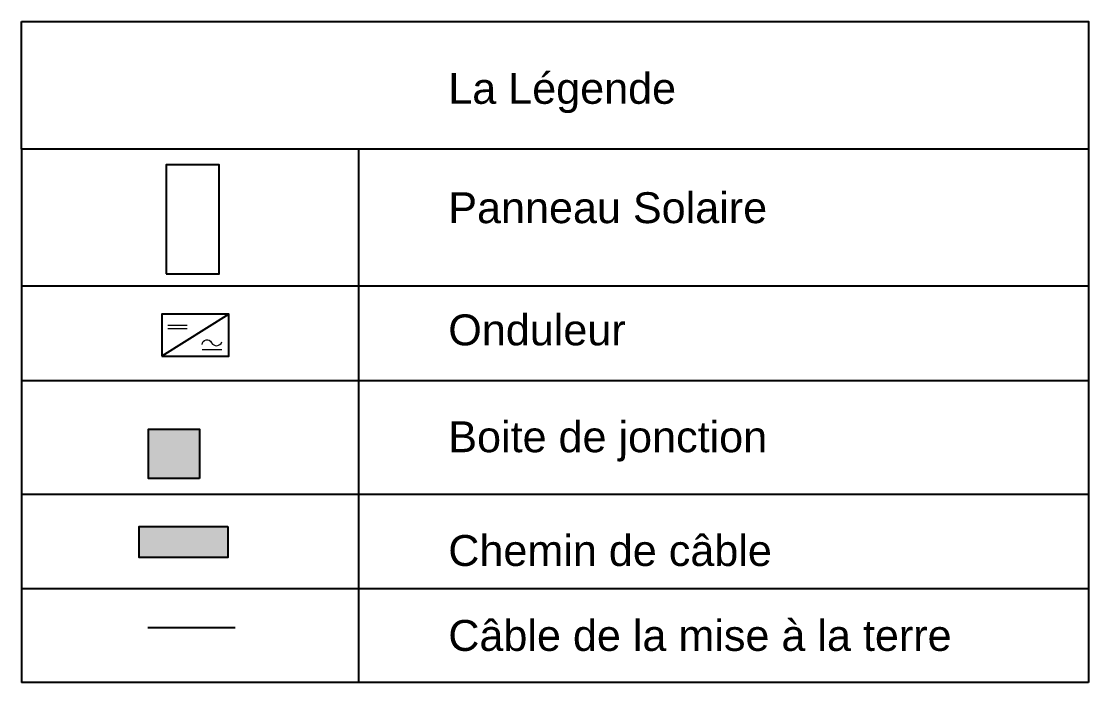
# Model space of a CAD drawing. Header units: inches. Extents: x 66 to 673, y 42 to 161.
# Drawn here: x 515.3 to 673.3, y 41.7 to 139.5 of the extents above; entities that cross this region are included whole.
import ezdxf

# ---------------------------------------------------------------- set-up
doc = ezdxf.new("R2010")
doc.units = ezdxf.units.IN
doc.header["$MEASUREMENT"] = 0
doc.layers.add('PDF2_Geometry', color=7, linetype='Continuous', true_color=0x2676ba)
doc.styles.get("Standard").update_dxf_attribs({"font": 'arial.ttf'})

msp = doc.modelspace()

# ---------------------------------------------------------------- hatches: boundary and pattern name
h = msp.add_hatch(color=3)
h.dxf.hatch_style = 1
h.paths.add_polyline_path([(534.11, 79.21), (534.11, 71.91), (541.67, 71.91), (541.67, 79.21)])
h = msp.add_hatch(color=1)
h.dxf.hatch_style = 1
h.paths.add_polyline_path([(534.11, 79.21), (534.11, 71.91), (541.67, 71.91), (541.67, 79.21)])
h = msp.add_hatch(color=9)
h.dxf.hatch_style = 1
h.paths.add_polyline_path([(545.86, 60.24), (545.86, 64.82), (532.81, 64.82), (532.81, 60.24)])

# ---------------------------------------------------------------- linework, layer by layer
for p, q in [((515.29, 120.6), (515.29, 41.72)), ((565.23, 41.72), (565.23, 120.6)), ((673.28, 120.6), (673.28, 41.72)), ((673.28, 100.35), (515.29, 100.35)), ((545.98, 96.23), (536.1, 90.02)), ((673.28, 86.35), (515.29, 86.35)), ((673.28, 69.53), (515.29, 69.53)), ((673.28, 55.6), (515.29, 55.6)), ((673.28, 41.72), (515.29, 41.72))]:
    msp.add_line(p, q)
at = {"color": 116, "true_color": 0x136734}
msp.add_line((546.93, 49.81), (534.01, 49.81), dxfattribs=at)
for points in [[(515.29, 139.52), (673.28, 139.52), (673.28, 120.6), (515.29, 120.6)], [(536.74, 102.17), (544.55, 102.17), (544.55, 118.3), (536.74, 118.3)], [(536.1, 90.02), (545.98, 90.02), (545.98, 96.23), (536.1, 96.23)], [(541.67, 71.91), (534.11, 71.91), (534.11, 79.21), (541.67, 79.21)], [(541.67, 71.91), (534.11, 71.91), (534.11, 79.21), (541.67, 79.21)], [(545.86, 64.82), (545.86, 60.24), (532.72, 60.24), (532.72, 64.82)], [(545.86, 64.82), (545.86, 60.24), (532.72, 60.24), (532.72, 64.82)]]:
    msp.add_lwpolyline(points, close=True)
at = {"layer": 'PDF2_Geometry', "color": 7, "lineweight": 0}
for points in [[(536.95, 94.57), (539.86, 94.57)], [(536.95, 94.11), (539.86, 94.11)], [(542.05, 91), (544.96, 91)]]:
    msp.add_lwpolyline(points, dxfattribs=at)
msp.add_lwpolyline([(542.05, 91.74, -0.81134), (543.44, 92, 0.653005), (544.96, 92.11)], format="xyb", dxfattribs=at)

# ---------------------------------------------------------------- texts
at = {"color": 6, "insert": (578.49, 131.9), "char_height": 4.5695, "attachment_point": 1}
msp.add_mtext_dynamic_manual_height_columns('{\\C4;La Légende}', width=2141.0591, gutter_width=22.85, heights=[0], dxfattribs=at)
at = {"attachment_point": 1}
for s, insert, char_height in [('Panneau Solaire', (578.49, 114.25), 4.5695), ('Onduleur', (578.49, 96.18), 4.57), ('Boite de jonction', (578.49, 80.37), 4.5695), ('Chemin de câble', (578.49, 63.55), 4.5695), ('Câble de la mise à la terre', (578.49, 50.99), 4.5695)]:
    msp.add_mtext_dynamic_manual_height_columns(s, width=2141.0591, gutter_width=22.85, heights=[0], dxfattribs=dict(at, insert=insert, char_height=char_height))

doc.saveas('drawing.dxf')
